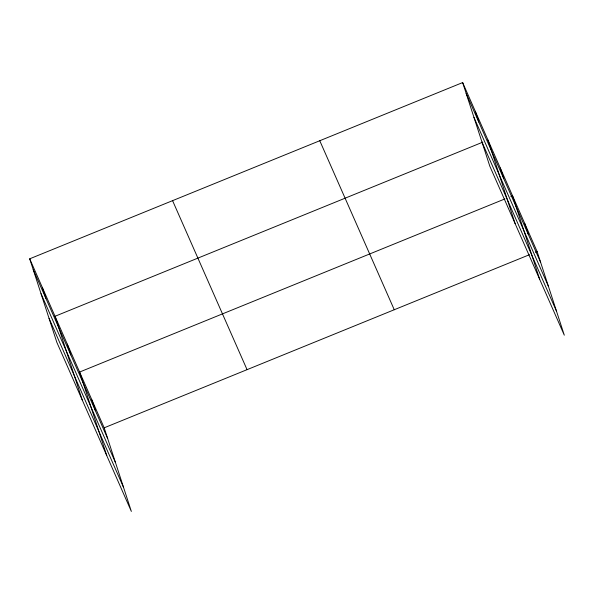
<?xml version="1.0" encoding="UTF-8"?>
<svg xmlns="http://www.w3.org/2000/svg" width="594" height="594" viewBox="0 0 594 594"><rect width="100%" height="100%" fill="white"/><g stroke="black" fill="none" stroke-linecap="round" stroke-linejoin="round"><path stroke-width="0.89" d="M29.7 258.813L104.188 427.814L131.356 511.427L56.868 342.419L29.7 258.813L462.644 82.573L537.132 251.581L564.3 335.187L489.812 166.186L462.644 82.573M482.87 142.115L55.027 316.275L82.195 399.881M504.9 198.923L79.603 372.044L106.772 455.65M510.855 196.503L512.555 195.812L539.716 279.418M104.188 427.814L529.477 254.7M535.432 252.272L537.132 251.581M466.149 93.362L540.637 262.362M473.96 117.389L548.448 286.397M482.001 142.152L556.489 311.159M319.772 140.733L394.26 309.741M172.572 200.653L247.059 369.661M33.205 269.594L107.692 438.602M41.016 293.629L115.496 462.629M49.057 318.384L123.545 487.392M524.844 223.693L528.348 234.482M500.267 167.924L503.764 178.705M487.971 140.036L515.139 223.648M475.311 111.308L478.816 122.089M91.899 399.933L95.404 410.714M67.315 344.156L70.82 354.945M42.36 287.541L45.864 298.329"/></g></svg>
